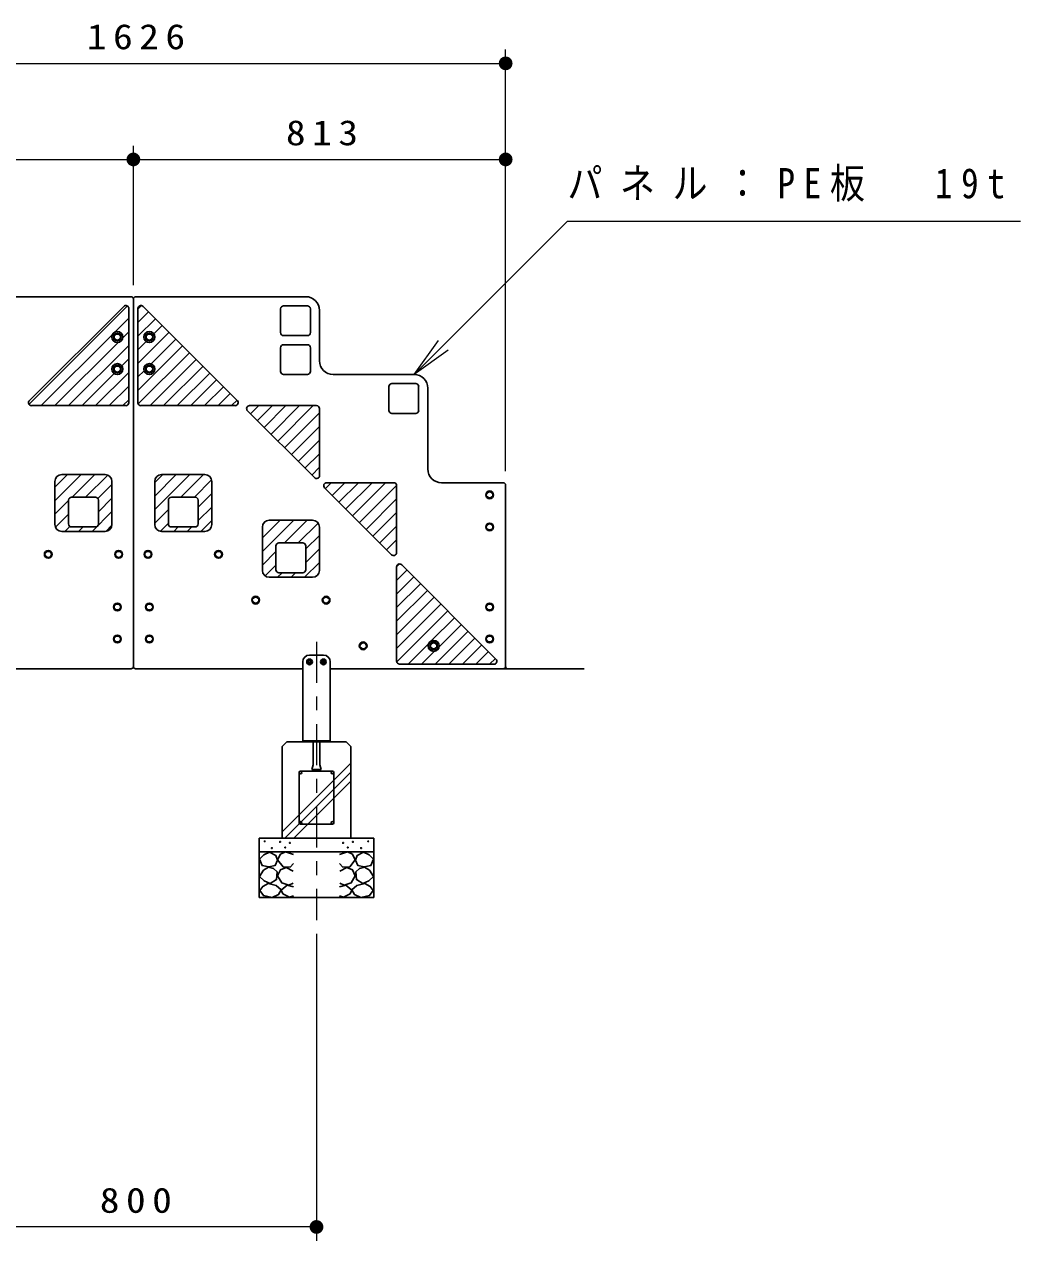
# Model space of a CAD drawing. Units: millimetres on the paper, scale 1:30. Extents: x -385 to 0, y -5 to 267.
# Drawn here: x -314.7 to -242.2, y 68.2 to 156.8 of the extents above; entities that cross this region are included whole.
import ezdxf

# ---------------------------------------------------------------- set-up
doc = ezdxf.new("R2010")
doc.units = ezdxf.units.MM
for name, pattern in [('USER1', [4.5, 2.5, -2]), ('USER2', [6, 3, -1, 1, -1]), ('USER3', [8, 3, -1, 1, -1, 1, -1])]:
    doc.linetypes.add(name, pattern=pattern)
doc.layers.add('1_30', color=7, linetype='Continuous', lineweight=25)
doc.styles.add('ＭＳ ゴシック', font='')
doc.styles.get('ＭＳ ゴシック').set_extended_font_data('MS Gothic')

# ---------------------------------------------------------------- blocks, each defined once
blk = doc.blocks.new('filled_dot')
at = {"color": 0, "linetype": 'Continuous', "lineweight": -2, "const_width": 1.25}
blk.add_lwpolyline([(-0.625, 0, 1), (0.625, 0, 1)], format="xyb", close=True, dxfattribs=at)

msp = doc.modelspace()

# ---------------------------------------------------------------- linework, layer by layer
at = {"layer": '1_30', "lineweight": 13}
for p, q in [((-279.692, 124.222), (-279.692, 154.942)), ((-333.904, 153.942), (-279.692, 153.942)), ((-306.798, 137.775), (-306.798, 147.942)), ((-306.798, 137.775), (-306.798, 147.942)), ((-279.692, 124.222), (-279.692, 147.942)), ((-333.904, 146.942), (-306.798, 146.942)), ((-306.798, 146.942), (-279.692, 146.942)), ((-286.359, 131.275), (-284.591, 133.75)), ((-286.359, 131.275), (-284.238, 133.397)), ((-283.884, 133.043), (-286.359, 131.275)), ((-295.965, 97.965), (-290.965, 102.965)), ((-295.767, 97.503), (-290.965, 102.305)), ((-295.107, 97.503), (-290.965, 101.645)), ((-293.465, 90.513), (-293.465, 68.169)), ((-293.465, 69.169), (-320.132, 69.169))]:
    msp.add_line(p, q, dxfattribs=at)
at = {"layer": '1_30', "color": 1}
for p, q in [((-306.965, 136.942), (-319.351, 136.942)), ((-306.798, 110.003), (-306.798, 136.775)), ((-306.798, 110.003), (-306.798, 136.775)), ((-306.632, 136.942), (-294.245, 136.942)), ((-307.501, 136.239), (-314.367, 129.373)), ((-307.132, 136.086), (-307.132, 129.219)), ((-306.465, 136.086), (-306.465, 129.219)), ((-306.095, 136.239), (-299.229, 129.373)), ((-296.079, 134.325), (-296.079, 136.059)), ((-294.129, 136.275), (-295.862, 136.275)), ((-293.912, 134.325), (-293.912, 136.059)), ((-293.245, 135.942), (-293.245, 132.275)), ((-294.129, 134.109), (-295.862, 134.109)), ((-296.079, 131.492), (-296.079, 133.225)), ((-294.129, 133.442), (-295.862, 133.442)), ((-293.912, 131.492), (-293.912, 133.225)), ((-294.129, 131.275), (-295.862, 131.275)), ((-292.245, 131.275), (-286.359, 131.275)), ((-288.192, 128.659), (-288.192, 130.392)), ((-286.242, 130.609), (-287.976, 130.609)), ((-286.026, 128.659), (-286.026, 130.392)), ((-285.359, 124.389), (-285.359, 130.275)), ((-314.214, 129.003), (-307.348, 129.003)), ((-299.382, 129.003), (-306.248, 129.003)), ((-298.489, 128.633), (-293.615, 123.759)), ((-293.462, 129.003), (-298.336, 129.003)), ((-293.245, 128.786), (-293.245, 123.912)), ((-286.242, 128.442), (-287.976, 128.442)), ((-312.506, 120.336), (-312.506, 123.486)), ((-312.006, 123.986), (-308.857, 123.986)), ((-308.357, 120.336), (-308.357, 123.486)), ((-305.24, 120.336), (-305.24, 123.486)), ((-301.59, 123.986), (-304.74, 123.986)), ((-301.09, 120.336), (-301.09, 123.486)), ((-292.722, 123.389), (-287.848, 123.389)), ((-284.359, 123.389), (-279.859, 123.389)), ((-279.692, 110.003), (-279.692, 123.222)), ((-311.298, 122.336), (-309.565, 122.336)), ((-302.298, 122.336), (-304.032, 122.336)), ((-292.875, 123.019), (-288.001, 118.145)), ((-287.632, 118.298), (-287.632, 123.172)), ((-311.515, 120.386), (-311.515, 122.119)), ((-309.348, 120.386), (-309.348, 122.119)), ((-304.248, 120.386), (-304.248, 122.119)), ((-302.082, 120.386), (-302.082, 122.119)), ((-293.757, 120.653), (-296.906, 120.653)), ((-308.857, 119.836), (-312.006, 119.836)), ((-309.565, 120.169), (-311.298, 120.169)), ((-304.74, 119.836), (-301.59, 119.836)), ((-304.032, 120.169), (-302.298, 120.169)), ((-297.406, 117.003), (-297.406, 120.153)), ((-293.257, 117.003), (-293.257, 120.153)), ((-296.415, 117.053), (-296.415, 118.786)), ((-294.465, 119.003), (-296.198, 119.003)), ((-294.248, 117.053), (-294.248, 118.786)), ((-287.632, 110.386), (-287.632, 117.252)), ((-287.262, 117.405), (-280.396, 110.539)), ((-296.906, 116.503), (-293.757, 116.503)), ((-296.198, 116.836), (-294.465, 116.836)), ((-287.415, 110.169), (-280.549, 110.169)), ((-306.965, 109.836), (-319.098, 109.836)), ((-306.632, 109.836), (-294.498, 109.836)), ((-292.432, 109.836), (-279.859, 109.836))]:
    msp.add_line(p, q, dxfattribs=at)
at = {"layer": '1_30', "color": 4}
msp.add_line((-306.798, 136.54), (-306.798, 110.003), dxfattribs=at)
msp.add_line((-306.798, 136.54), (-306.798, 110.003), dxfattribs=at)
at = {"layer": '1_30', "color": 2, "lineweight": 13}
for p, q in [((-314.396, 129.101), (-307.23, 136.267)), ((-306.465, 136.043), (-306.209, 136.299)), ((-306.465, 135.053), (-305.687, 135.831)), ((-308.15, 134.357), (-307.132, 135.376)), ((-306.465, 134.063), (-305.192, 135.336)), ((-305.304, 134.233), (-304.697, 134.841)), ((-313.505, 129.003), (-308.319, 134.188)), ((-307.568, 133.949), (-307.132, 134.386)), ((-306.465, 132.083), (-304.202, 134.346)), ((-305.508, 132.05), (-303.707, 133.851)), ((-312.515, 129.003), (-307.911, 133.606)), ((-311.525, 129.003), (-307.132, 133.396)), ((-306.465, 133.073), (-305.862, 133.676)), ((-306.465, 130.103), (-303.212, 133.356)), ((-307.638, 131.9), (-307.132, 132.406)), ((-306.446, 129.132), (-302.717, 132.861)), ((-305.585, 129.003), (-302.222, 132.366)), ((-310.535, 129.003), (-308.195, 131.342)), ((-309.545, 129.003), (-307.132, 131.416)), ((-306.465, 131.093), (-306.012, 131.546)), ((-304.595, 129.003), (-301.727, 131.871)), ((-303.605, 129.003), (-301.232, 131.376)), ((-308.555, 129.003), (-307.132, 130.426)), ((-302.615, 129.003), (-300.737, 130.881)), ((-301.625, 129.003), (-300.242, 130.386)), ((-307.565, 129.003), (-307.132, 129.436)), ((-300.635, 129.003), (-299.747, 129.891)), ((-299.645, 129.003), (-299.252, 129.396)), ((-298.262, 128.406), (-297.665, 129.003)), ((-297.767, 127.911), (-296.675, 129.003)), ((-297.272, 127.416), (-295.686, 129.003)), ((-296.777, 126.921), (-294.696, 129.003)), ((-296.282, 126.426), (-293.706, 129.003)), ((-295.787, 125.931), (-293.245, 128.473)), ((-295.292, 125.436), (-293.245, 127.483)), ((-294.797, 124.941), (-293.245, 126.493)), ((-294.302, 124.446), (-293.245, 125.503)), ((-293.807, 123.951), (-293.245, 124.513)), ((-312.506, 122.081), (-310.602, 123.986)), ((-312.506, 123.071), (-311.592, 123.986)), ((-311.262, 122.336), (-309.612, 123.986)), ((-310.272, 122.336), (-308.661, 123.946)), ((-309.382, 122.236), (-308.357, 123.261)), ((-305.24, 121.428), (-302.682, 123.986)), ((-305.24, 122.418), (-303.672, 123.986)), ((-305.24, 123.408), (-304.662, 123.986)), ((-303.342, 122.336), (-301.692, 123.986)), ((-302.352, 122.336), (-301.1, 123.588)), ((-292.818, 122.961), (-292.39, 123.389)), ((-292.323, 122.466), (-291.4, 123.389)), ((-291.828, 121.971), (-290.41, 123.389)), ((-291.333, 121.476), (-289.42, 123.389)), ((-290.838, 120.981), (-288.43, 123.389)), ((-290.343, 120.486), (-287.633, 123.196)), ((-302.082, 121.617), (-301.09, 122.609)), ((-312.506, 121.091), (-311.515, 122.083)), ((-309.348, 121.28), (-308.357, 122.271)), ((-305.24, 120.438), (-304.248, 121.43)), ((-302.082, 120.627), (-301.09, 121.619)), ((-289.848, 119.991), (-287.632, 122.208)), ((-312.467, 120.141), (-311.515, 121.093)), ((-309.802, 119.836), (-308.357, 121.282)), ((-301.882, 119.836), (-301.09, 120.629)), ((-297.406, 118.372), (-295.126, 120.653)), ((-297.406, 119.362), (-296.116, 120.653)), ((-297.308, 120.451), (-297.204, 120.554)), ((-295.786, 119.003), (-294.136, 120.653)), ((-289.353, 119.496), (-287.632, 121.218)), ((-311.782, 119.836), (-311.415, 120.203)), ((-310.792, 119.836), (-310.459, 120.169)), ((-308.81, 119.838), (-308.359, 120.289)), ((-304.842, 119.847), (-304.248, 120.44)), ((-303.862, 119.836), (-303.529, 120.169)), ((-302.872, 119.836), (-302.539, 120.169)), ((-294.796, 119.003), (-293.352, 120.447)), ((-288.858, 119.001), (-287.632, 120.228)), ((-294.248, 118.561), (-293.257, 119.552)), ((-288.363, 118.506), (-287.632, 119.238)), ((-297.406, 117.382), (-296.415, 118.374)), ((-294.248, 117.571), (-293.257, 118.562)), ((-287.79, 118.09), (-287.64, 118.24)), ((-297.2, 116.598), (-296.415, 117.384)), ((-294.326, 116.503), (-293.257, 117.572)), ((-287.632, 116.268), (-286.878, 117.022)), ((-287.631, 117.258), (-287.421, 117.469)), ((-296.306, 116.503), (-295.973, 116.836)), ((-295.316, 116.503), (-294.983, 116.836)), ((-287.632, 115.278), (-286.383, 116.527)), ((-287.632, 114.288), (-285.888, 116.032)), ((-287.632, 113.298), (-285.393, 115.537)), ((-287.632, 112.308), (-284.898, 115.042)), ((-287.632, 111.318), (-284.403, 114.547)), ((-287.625, 110.334), (-283.908, 114.052)), ((-285.108, 111.862), (-283.413, 113.557)), ((-284.82, 110.169), (-282.423, 112.567)), ((-284.536, 111.444), (-282.918, 113.062)), ((-286.8, 110.169), (-285.29, 111.679)), ((-283.83, 110.169), (-281.928, 112.072)), ((-285.81, 110.169), (-284.873, 111.107)), ((-282.84, 110.169), (-281.433, 111.577)), ((-281.851, 110.169), (-280.938, 111.082)), ((-280.861, 110.169), (-280.443, 110.587))]:
    msp.add_line(p, q, dxfattribs=at)
at = {"layer": '1_30', "color": 2, "linetype": 'USER2', "lineweight": 13}
msp.add_line((-293.465, 111.807), (-293.465, 91.513), dxfattribs=at)
at = {"layer": '1_30', "color": 2}
for p, q in [((-293.965, 110.836), (-292.965, 110.836)), ((-294.465, 104.503), (-294.465, 110.336)), ((-292.465, 104.503), (-292.465, 110.336)), ((-294.465, 104.503), (-292.465, 104.503))]:
    msp.add_line(p, q, dxfattribs=at)
at = {"layer": '1_30', "color": 4, "lineweight": 13}
for p, q in [((-294.042, 110.336), (-294.003, 110.403)), ((-294.003, 110.269), (-294.042, 110.336)), ((-294.003, 110.403), (-293.926, 110.403)), ((-293.926, 110.269), (-294.003, 110.269)), ((-293.926, 110.403), (-293.888, 110.336)), ((-293.888, 110.336), (-293.926, 110.269)), ((-293.003, 110.403), (-293.042, 110.336)), ((-293.042, 110.336), (-293.003, 110.269)), ((-292.926, 110.403), (-293.003, 110.403)), ((-293.003, 110.269), (-292.926, 110.269)), ((-292.888, 110.336), (-292.926, 110.403)), ((-292.926, 110.269), (-292.888, 110.336))]:
    msp.add_line(p, q, dxfattribs=at)
at = {"layer": '1_30'}
for p, q in [((-273.967, 109.836), (-279.859, 109.836)), ((-295.631, 104.503), (-295.965, 104.169)), ((-295.965, 104.169), (-295.965, 97.503)), ((-295.632, 104.503), (-291.298, 104.503)), ((-293.715, 104.503), (-293.715, 102.838)), ((-293.215, 104.503), (-293.215, 102.835)), ((-291.298, 104.503), (-290.965, 104.17)), ((-290.965, 104.169), (-290.965, 97.503)), ((-293.715, 102.836), (-293.799, 102.503)), ((-293.215, 102.836), (-293.132, 102.503)), ((-294.731, 102.269), (-294.731, 98.603)), ((-294.632, 102.37), (-292.298, 102.37)), ((-293.798, 102.503), (-293.132, 102.503)), ((-292.198, 102.269), (-292.198, 98.603)), ((-294.632, 98.503), (-292.298, 98.503)), ((-297.632, 97.503), (-289.298, 97.503)), ((-297.632, 97.503), (-297.632, 93.169)), ((-289.298, 97.503), (-289.298, 93.169)), ((-297.632, 96.503), (-289.298, 96.503)), ((-297.632, 93.169), (-289.298, 93.169))]:
    msp.add_line(p, q, dxfattribs=at)
at = {"layer": '1_30', "color": 2, "linetype": 'USER1', "lineweight": 13}
msp.add_line((-294.465, 104.61), (-292.465, 104.61), dxfattribs=at)
at = {"layer": '1_30', "lineweight": 13}
msp.add_lwpolyline([(-286.359, 131.275), (-275.193, 142.441), (-242.193, 142.441)], dxfattribs=at)
at = {"layer": '1_30'}
for points in [[(-296.883, 96.483), (-297.306, 96.282), (-297.623, 95.965), (-297.422, 95.501), (-296.936, 95.406), (-296.471, 95.511), (-296.302, 95.902), (-296.429, 96.24)], [(-290.046, 96.483), (-289.624, 96.282), (-289.307, 95.965), (-289.508, 95.501), (-289.994, 95.406), (-290.458, 95.511), (-290.627, 95.902), (-290.501, 96.24)], [(-296.968, 95.384), (-297.327, 95.152), (-297.623, 94.698), (-297.285, 94.392), (-296.841, 94.18), (-296.376, 94.476), (-296.323, 95.036), (-296.595, 95.278)], [(-289.962, 95.384), (-289.603, 95.152), (-289.307, 94.698), (-289.645, 94.392), (-290.089, 94.18), (-290.553, 94.476), (-290.606, 95.036), (-290.334, 95.278)], [(-296.995, 94.187), (-297.374, 93.974), (-297.599, 93.692), (-297.33, 93.315), (-296.702, 93.179), (-296.225, 93.392), (-296.043, 93.729), (-296.402, 94.033)], [(-289.935, 94.187), (-289.555, 93.974), (-289.33, 93.692), (-289.599, 93.315), (-290.228, 93.179), (-290.705, 93.392), (-290.887, 93.729), (-290.528, 94.033)]]:
    msp.add_lwpolyline(points, close=True, dxfattribs=at)
for points in [[(-295.151, 96.293), (-295.721, 96.504), (-296.081, 96.324), (-296.292, 95.923), (-295.901, 95.416), (-295.383, 95.374), (-295.151, 95.638)], [(-291.779, 96.293), (-291.208, 96.504), (-290.849, 96.324), (-290.638, 95.923), (-291.029, 95.416), (-291.546, 95.374), (-291.779, 95.638)], [(-295.162, 95.089), (-295.669, 95.353), (-296.091, 95.184), (-296.292, 94.751), (-295.996, 94.233), (-295.489, 94.075), (-295.162, 94.212)], [(-291.768, 95.089), (-291.261, 95.353), (-290.839, 95.184), (-290.638, 94.751), (-290.934, 94.233), (-291.441, 94.075), (-291.768, 94.212)], [(-295.151, 93.938), (-295.595, 94.075), (-296.028, 93.705), (-295.912, 93.441), (-295.426, 93.198), (-295.151, 93.304)], [(-291.779, 93.938), (-291.335, 94.075), (-290.902, 93.705), (-291.018, 93.441), (-291.504, 93.198), (-291.779, 93.304)]]:
    msp.add_lwpolyline(points, dxfattribs=at)
at = {"layer": '1_30', "color": 1}
for centre in [(-307.965, 134.003), (-305.632, 134.003), (-307.965, 131.669), (-305.632, 131.669), (-284.932, 111.503)]:
    msp.add_circle(centre, 0.4, dxfattribs=at)
at = {"layer": '1_30', "color": 232}
for centre in [(-307.965, 134.003), (-305.632, 134.003), (-307.965, 131.669), (-305.632, 131.669), (-280.859, 122.503), (-280.859, 120.169), (-312.998, 118.169), (-307.865, 118.169), (-305.732, 118.169), (-300.598, 118.169), (-307.965, 114.336), (-305.632, 114.336), (-297.898, 114.836), (-292.765, 114.836), (-280.859, 114.336), (-307.965, 112.003), (-305.632, 112.003), (-290.065, 111.503), (-284.932, 111.503), (-280.859, 112.003)]:
    msp.add_circle(centre, 0.283, dxfattribs=at)
at = {"layer": '1_30', "color": 232, "lineweight": 13}
for centre in [(-307.965, 134.003), (-305.632, 134.003), (-307.965, 131.669), (-305.632, 131.669), (-280.859, 122.503), (-280.859, 120.169), (-312.998, 118.169), (-307.865, 118.169), (-305.732, 118.169), (-300.598, 118.169), (-307.965, 114.336), (-305.632, 114.336), (-297.898, 114.836), (-292.765, 114.836), (-280.859, 114.336), (-307.965, 112.003), (-305.632, 112.003), (-290.065, 111.503), (-284.932, 111.503), (-280.859, 112.003)]:
    msp.add_circle(centre, 0.217, dxfattribs=at)
at = {"layer": '1_30'}
for centre, radius in [((-293.965, 110.336), 0.208), ((-292.965, 110.336), 0.208), ((-294.632, 102.269), 0.1), ((-292.298, 102.269), 0.1), ((-294.632, 98.603), 0.1), ((-292.298, 98.603), 0.1), ((-297.238, 97.263), 0.0333), ((-296.713, 96.775), 0.0333), ((-296.113, 97.225), 0.0333), ((-295.739, 96.813), 0.0333), ((-295.401, 97.15), 0.0333), ((-291.529, 97.15), 0.0333), ((-291.191, 96.813), 0.0333), ((-290.816, 97.225), 0.0333), ((-290.216, 96.775), 0.0333), ((-289.691, 97.263), 0.0333)]:
    msp.add_circle(centre, radius, dxfattribs=at)
at = {"layer": '1_30', "color": 3}
for centre in [(-293.965, 110.336), (-292.965, 110.336)]:
    msp.add_circle(centre, 0.175, dxfattribs=at)
at = {"layer": '1_30', "color": 4, "lineweight": 13}
for centre, radius in [((-293.965, 110.336), 0.136), ((-293.965, 110.336), 0.077), ((-292.965, 110.336), 0.136), ((-292.965, 110.336), 0.077)]:
    msp.add_circle(centre, radius, dxfattribs=at)
at = {"layer": '1_30', "color": 2}
for centre in [(-293.965, 110.336), (-292.965, 110.336)]:
    msp.add_circle(centre, 0.133, dxfattribs=at)
at = {"layer": '1_30', "color": 1}
for centre, radius, start, end in [((-306.965, 136.775), 0.167, 0, 90), ((-306.632, 136.775), 0.167, 90, 180), ((-294.245, 135.942), 1, 0, 90), ((-307.348, 136.086), 0.217, 0, 135), ((-306.248, 136.086), 0.217, 45, 180), ((-295.862, 136.059), 0.217, 90, 180), ((-294.129, 136.059), 0.217, 0, 90), ((-295.862, 134.325), 0.217, 180, 270), ((-294.129, 134.325), 0.217, 270, 0), ((-295.862, 133.225), 0.217, 90, 180), ((-294.129, 133.225), 0.217, 0, 90), ((-292.245, 132.275), 1, 180, 270), ((-295.862, 131.492), 0.217, 180, 270), ((-294.129, 131.492), 0.217, 270, 0), ((-286.359, 130.275), 1, 0, 90), ((-287.976, 130.392), 0.217, 90, 180), ((-286.242, 130.392), 0.217, 0, 90), ((-314.214, 129.219), 0.217, 135, 270), ((-307.348, 129.219), 0.217, 270, 0), ((-306.248, 129.219), 0.217, 180, 270), ((-299.382, 129.219), 0.217, 270, 45), ((-298.336, 128.786), 0.217, 90, 225), ((-293.462, 128.786), 0.217, 0, 90), ((-287.976, 128.659), 0.217, 180, 270), ((-286.242, 128.659), 0.217, 270, 0), ((-284.359, 124.389), 1, 180, 270), ((-312.006, 123.486), 0.5, 90, 180), ((-308.857, 123.486), 0.5, 0, 90), ((-304.74, 123.486), 0.5, 90, 180), ((-301.59, 123.486), 0.5, 0, 90), ((-293.462, 123.912), 0.217, 225, 0), ((-292.722, 123.172), 0.217, 90, 225), ((-287.848, 123.172), 0.217, 0, 90), ((-279.859, 123.222), 0.167, 0, 90), ((-311.298, 122.119), 0.217, 90, 180), ((-309.565, 122.119), 0.217, 0, 90), ((-304.032, 122.119), 0.217, 90, 180), ((-302.298, 122.119), 0.217, 0, 90), ((-296.906, 120.153), 0.5, 90, 180), ((-293.757, 120.153), 0.5, 0, 90), ((-312.006, 120.336), 0.5, 180, 270), ((-311.298, 120.386), 0.217, 180, 270), ((-309.565, 120.386), 0.217, 270, 0), ((-308.857, 120.336), 0.5, 270, 0), ((-304.74, 120.336), 0.5, 180, 270), ((-304.032, 120.386), 0.217, 180, 270), ((-302.298, 120.386), 0.217, 270, 0), ((-301.59, 120.336), 0.5, 270, 0), ((-296.198, 118.786), 0.217, 90, 180), ((-294.465, 118.786), 0.217, 0, 90), ((-287.848, 118.298), 0.217, 225, 0), ((-296.906, 117.003), 0.5, 180, 270), ((-296.198, 117.053), 0.217, 180, 270), ((-294.465, 117.053), 0.217, 270, 0), ((-293.757, 117.003), 0.5, 270, 0), ((-287.415, 117.252), 0.217, 45, 180), ((-306.965, 110.003), 0.167, 270, 0), ((-306.632, 110.003), 0.167, 180, 270), ((-287.415, 110.386), 0.217, 180, 270), ((-280.549, 110.386), 0.217, 270, 45), ((-279.859, 110.003), 0.167, 270, 0)]:
    msp.add_arc(centre, radius, start, end, dxfattribs=at)
at = {"layer": '1_30', "color": 2}
for centre, start, end in [((-293.965, 110.336), 90, 180), ((-292.965, 110.336), 0, 90)]:
    msp.add_arc(centre, 0.5, start, end, dxfattribs=at)
at = {"layer": '1_30', "color": 4, "linetype": 'USER3', "lineweight": 13}
msp.add_arc((-279.526, 110.003), 0.167, 180, 270, dxfattribs=at)

# ---------------------------------------------------------------- block references
at = {"layer": '1_30', "lineweight": 13, "xscale": 0.4, "yscale": 0.4, "rotation": 180}
for p in [(-279.692, 153.942), (-306.798, 146.942), (-279.692, 146.942), (-293.465, 69.169)]:
    msp.add_blockref('filled_dot', p, dxfattribs=at)
at = {"layer": '1_30', "lineweight": 13, "xscale": 0.4, "yscale": 0.4}
msp.add_blockref('filled_dot', (-306.798, 146.942), dxfattribs=at)

# ---------------------------------------------------------------- texts
at = {"layer": '1_30', "style": 'ＭＳ ゴシック'}
for s, insert, char_height, attachment_point in [('\\T1.33;\\W1.15;1626', (-306.37, 154.942), 1.833, 8), ('\\T1.33;\\W1.15;813', (-292.829, 147.942), 1.833, 8), ('\\T1.5;\\W0.85;パネル：PE板\u300019t', (-275.193, 145.091), 2.199, 4), ('\\T1.33;\\W1.15;800', (-306.382, 70.169), 1.833, 8)]:
    msp.add_mtext(s, dxfattribs=dict(at, insert=insert, char_height=char_height, attachment_point=attachment_point))

doc.saveas('drawing.dxf')
